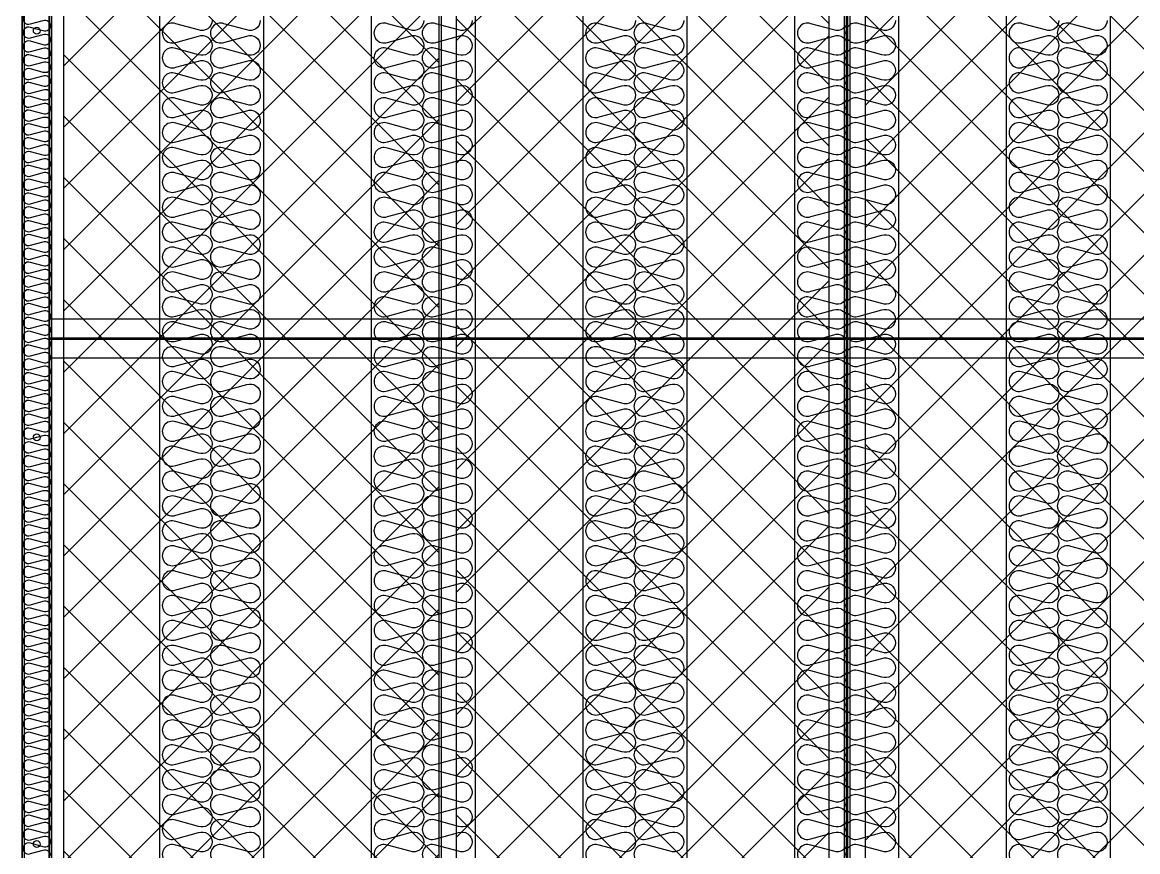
# Model space of a CAD drawing. Header units: millimetres. Extents: x 4398 to 33805, y 3079 to 23874.
# Drawn here: x 23351 to 24960, y 11030 to 12226 of the extents above; entities that cross this region are included whole.
import ezdxf

# ---------------------------------------------------------------- set-up
doc = ezdxf.new("R2010")
doc.units = ezdxf.units.MM
doc.layers.add('SMS', color=220, linetype='Continuous')

# ---------------------------------------------------------------- blocks, each defined once
blk = doc.blocks.new('SP전면')
at = {"color": 7}
for p, q in [((31549.2, -80510.4), (31549.2, -83988.4)), ((31699.2, -80510.4), (31699.2, -83988.4))]:
    blk.add_line(p, q, dxfattribs=at)
at = {"layer": 'SMS', "color": 5}
for points in [[(31625.1, -81648.1, -0.524856), (31605.6, -81661.5), (31572.7, -81652.6, 1.449198), (31572.7, -81679.5), (31605.6, -81670.6, -0.524856), (31625.1, -81684, -0.524856), (31605.6, -81697.4), (31572.7, -81688.5, 1.449198), (31572.7, -81715.4), (31605.6, -81706.5, -0.524856), (31625.1, -81719.9, -0.524856), (31605.6, -81733.4), (31572.7, -81724.5, 1.449198), (31572.7, -81751.3), (31605.6, -81742.4, -0.524856), (31625.1, -81755.8, -0.524856), (31605.6, -81769.3), (31572.7, -81760.4, 1.449198), (31572.7, -81787.2), (31605.6, -81778.3, -0.524856), (31625.1, -81791.7, -0.524856), (31605.6, -81805.2), (31572.7, -81796.3, 1.449198), (31572.7, -81823.1), (31605.6, -81814.2, -0.524856), (31625.1, -81827.7, -0.524856), (31605.6, -81841.1), (31572.7, -81832.2, 1.449198), (31572.7, -81859), (31605.6, -81850.1, -0.524856), (31625.1, -81863.6, -0.524856), (31605.6, -81877), (31572.7, -81868.1, 1.449198), (31572.7, -81895), (31605.6, -81886, -0.524856), (31625.1, -81899.5, -0.524856), (31605.6, -81912.9), (31572.7, -81904, 1.449198), (31572.7, -81930.9), (31605.6, -81922, -0.524856), (31625.1, -81935.4, -0.524856), (31605.6, -81948.8), (31572.7, -81939.9, 1.449198), (31572.7, -81966.8), (31605.6, -81957.9, -0.524856), (31625.1, -81971.3, -0.524856), (31605.6, -81984.7), (31572.7, -81975.8, 1.449198), (31572.7, -82002.7), (31605.6, -81993.8, -0.524856), (31625.1, -82007.2, -0.524856), (31605.6, -82020.6), (31572.7, -82011.7, 1.449198), (31572.7, -82038.6), (31605.6, -82029.7, -0.524856), (31625.1, -82043.1, -0.524856), (31605.6, -82056.5), (31572.7, -82047.6, 1.449198), (31572.7, -82074.5), (31605.6, -82065.6, -0.524856), (31625.1, -82079, -0.524856), (31605.6, -82092.5), (31572.7, -82083.6, 1.449198), (31572.7, -82110.4), (31605.6, -82101.5, -0.524856), (31625.1, -82114.9, -0.524856), (31605.6, -82128.4), (31572.7, -82119.5, 1.449198), (31572.7, -82146.3), (31605.6, -82137.4, -0.524856), (31625.1, -82150.8, -0.524856), (31605.6, -82164.3), (31572.7, -82155.4, 1.449198), (31572.7, -82182.2), (31605.6, -82173.3, -0.524856), (31625.1, -82186.8, -0.524856), (31605.6, -82200.2), (31572.7, -82191.3, 1.449198), (31572.7, -82218.1), (31605.6, -82209.2, -0.524856), (31625.1, -82222.7, -0.524856), (31605.6, -82236.1), (31572.7, -82227.2, 1.449198), (31572.7, -82254.1), (31605.6, -82245.1, -0.524856), (31625.1, -82258.6, -0.524856), (31605.6, -82272), (31572.7, -82263.1, 1.449198), (31572.7, -82290), (31605.6, -82281.1, -0.524856), (31625.1, -82294.5, -0.524856), (31605.6, -82307.9), (31572.7, -82299, 1.449198), (31572.7, -82325.9), (31605.6, -82317, -0.524856), (31625.1, -82330.4, -0.524856), (31605.6, -82343.8), (31572.7, -82334.9, 1.449198), (31572.7, -82361.8), (31605.6, -82352.9, -0.524856), (31625.1, -82366.3, -0.417249), (31610.6, -82380.7)], [(31694.7, -81648.1, -0.524856), (31675.2, -81661.5), (31642.3, -81652.6, 1.449198), (31642.3, -81679.5), (31675.2, -81670.6, -0.524856), (31694.7, -81684, -0.524856), (31675.2, -81697.4), (31642.3, -81688.5, 1.449198), (31642.3, -81715.4), (31675.2, -81706.5, -0.524856), (31694.7, -81719.9, -0.524856), (31675.2, -81733.4), (31642.3, -81724.5, 1.449198), (31642.3, -81751.3), (31675.2, -81742.4, -0.524856), (31694.7, -81755.8, -0.524856), (31675.2, -81769.3), (31642.3, -81760.4, 1.449198), (31642.3, -81787.2), (31675.2, -81778.3, -0.524856), (31694.7, -81791.7, -0.524856), (31675.2, -81805.2), (31642.3, -81796.3, 1.449198), (31642.3, -81823.1), (31675.2, -81814.2, -0.524856), (31694.7, -81827.7, -0.524856), (31675.2, -81841.1), (31642.3, -81832.2, 1.449198), (31642.3, -81859), (31675.2, -81850.1, -0.524856), (31694.7, -81863.6, -0.524856), (31675.2, -81877), (31642.3, -81868.1, 1.449198), (31642.3, -81895), (31675.2, -81886, -0.524856), (31694.7, -81899.5, -0.524856), (31675.2, -81912.9), (31642.3, -81904, 1.449198), (31642.3, -81930.9), (31675.2, -81922, -0.524856), (31694.7, -81935.4, -0.524856), (31675.2, -81948.8), (31642.3, -81939.9, 1.449198), (31642.3, -81966.8), (31675.2, -81957.9, -0.524856), (31694.7, -81971.3, -0.524856), (31675.2, -81984.7), (31642.3, -81975.8, 1.449198), (31642.3, -82002.7), (31675.2, -81993.8, -0.524856), (31694.7, -82007.2, -0.524856), (31675.2, -82020.6), (31642.3, -82011.7, 1.449198), (31642.3, -82038.6), (31675.2, -82029.7, -0.524856), (31694.7, -82043.1, -0.524856), (31675.2, -82056.5), (31642.3, -82047.6, 1.449198), (31642.3, -82074.5), (31675.2, -82065.6, -0.524856), (31694.7, -82079, -0.524856), (31675.2, -82092.5), (31642.3, -82083.6, 1.449198), (31642.3, -82110.4), (31675.2, -82101.5, -0.524856), (31694.7, -82114.9, -0.524856), (31675.2, -82128.4), (31642.3, -82119.5, 1.449198), (31642.3, -82146.3), (31675.2, -82137.4, -0.524856), (31694.7, -82150.8, -0.524856), (31675.2, -82164.3), (31642.3, -82155.4, 1.449198), (31642.3, -82182.2), (31675.2, -82173.3, -0.524856), (31694.7, -82186.8, -0.524856), (31675.2, -82200.2), (31642.3, -82191.3, 1.449198), (31642.3, -82218.1), (31675.2, -82209.2, -0.524856), (31694.7, -82222.7, -0.524856), (31675.2, -82236.1), (31642.3, -82227.2, 1.449198), (31642.3, -82254.1), (31675.2, -82245.1, -0.524856), (31694.7, -82258.6, -0.524856), (31675.2, -82272), (31642.3, -82263.1, 1.449198), (31642.3, -82290), (31675.2, -82281.1, -0.524856), (31694.7, -82294.5, -0.524856), (31675.2, -82307.9), (31642.3, -82299, 1.449198), (31642.3, -82325.9), (31675.2, -82317, -0.524856), (31694.7, -82330.4, -0.524856), (31675.2, -82343.8), (31642.3, -82334.9, 1.449198), (31642.3, -82361.8), (31675.2, -82352.9, -0.524856), (31694.7, -82366.3, -0.417249), (31680.2, -82380.7)], [(31553.7, -82351.9, 0.446849), (31572.7, -82361.8), (31605.6, -82352.9, -0.524856), (31625.1, -82366.3, -0.524856), (31605.6, -82379.7), (31572.7, -82370.8, 1.449198), (31572.7, -82397.7), (31605.6, -82388.8, -0.524856), (31625.1, -82402.2, -0.524856), (31605.6, -82415.6), (31572.7, -82406.7, 1.449198), (31572.7, -82433.6), (31605.6, -82424.7, -0.524856), (31625.1, -82438.1, -0.524856), (31605.6, -82451.6), (31572.7, -82442.7, 1.449198), (31572.7, -82469.5), (31605.6, -82460.6, -0.524856), (31625.1, -82474, -0.524856), (31605.6, -82487.5), (31572.7, -82478.6, 1.449198), (31572.7, -82505.4), (31605.6, -82496.5, -0.524856), (31625.1, -82509.9, -0.524856), (31605.6, -82523.4), (31572.7, -82514.5, 1.449198), (31572.7, -82541.3), (31605.6, -82532.4, -0.524856), (31625.1, -82545.9, -0.524856), (31605.6, -82559.3), (31572.7, -82550.4, 1.449198), (31572.7, -82577.2), (31605.6, -82568.3, -0.524856), (31625.1, -82581.8, -0.524856), (31605.6, -82595.2), (31572.7, -82586.3, 1.449198), (31572.7, -82613.2), (31605.6, -82604.2, -0.524856), (31625.1, -82617.7, -0.524856), (31605.6, -82631.1), (31572.7, -82622.2, 1.449198), (31572.7, -82649.1), (31605.6, -82640.2, -0.524856), (31625.1, -82653.6, -0.524856), (31605.6, -82667), (31572.7, -82658.1, 1.449198), (31572.7, -82685), (31605.6, -82676.1, -0.524856), (31625.1, -82689.5, -0.524856), (31605.6, -82702.9), (31572.7, -82694, 1.449198), (31572.7, -82720.9), (31605.6, -82712, -0.524856), (31625.1, -82725.4, -0.524856), (31605.6, -82738.8), (31572.7, -82729.9, 1.449198), (31572.7, -82756.8), (31605.6, -82747.9, -0.524856), (31625.1, -82761.3, -0.524856), (31605.6, -82774.7), (31572.7, -82765.8, 1.449198), (31572.7, -82792.7), (31605.6, -82783.8, -0.524856), (31625.1, -82797.2, -0.524856), (31605.6, -82810.7), (31572.7, -82801.8, 1.449198), (31572.7, -82828.6), (31605.6, -82819.7, -0.524856), (31625.1, -82833.1, -0.524856), (31605.6, -82846.6), (31572.7, -82837.7, 1.449198), (31572.7, -82864.5)], [(31623.3, -82351.9, 0.446849), (31642.3, -82361.8), (31675.2, -82352.9, -0.524856), (31694.7, -82366.3, -0.524856), (31675.2, -82379.7), (31642.3, -82370.8, 1.449198), (31642.3, -82397.7), (31675.2, -82388.8, -0.524856), (31694.7, -82402.2, -0.524856), (31675.2, -82415.6), (31642.3, -82406.7, 1.449198), (31642.3, -82433.6), (31675.2, -82424.7, -0.524856), (31694.7, -82438.1, -0.524856), (31675.2, -82451.6), (31642.3, -82442.7, 1.449198), (31642.3, -82469.5), (31675.2, -82460.6, -0.524856), (31694.7, -82474, -0.524856), (31675.2, -82487.5), (31642.3, -82478.6, 1.449198), (31642.3, -82505.4), (31675.2, -82496.5, -0.524856), (31694.7, -82509.9, -0.524856), (31675.2, -82523.4), (31642.3, -82514.5, 1.449198), (31642.3, -82541.3), (31675.2, -82532.4, -0.524856), (31694.7, -82545.9, -0.524856), (31675.2, -82559.3), (31642.3, -82550.4, 1.449198), (31642.3, -82577.2), (31675.2, -82568.3, -0.524856), (31694.7, -82581.8, -0.524856), (31675.2, -82595.2), (31642.3, -82586.3, 1.449198), (31642.3, -82613.2), (31675.2, -82604.2, -0.524856), (31694.7, -82617.7, -0.524856), (31675.2, -82631.1), (31642.3, -82622.2, 1.449198), (31642.3, -82649.1), (31675.2, -82640.2, -0.524856), (31694.7, -82653.6, -0.524856), (31675.2, -82667), (31642.3, -82658.1, 1.449198), (31642.3, -82685), (31675.2, -82676.1, -0.524856), (31694.7, -82689.5, -0.524856), (31675.2, -82702.9), (31642.3, -82694, 1.449198), (31642.3, -82720.9), (31675.2, -82712, -0.524856), (31694.7, -82725.4, -0.524856), (31675.2, -82738.8), (31642.3, -82729.9, 1.449198), (31642.3, -82756.8), (31675.2, -82747.9, -0.524856), (31694.7, -82761.3, -0.524856), (31675.2, -82774.7), (31642.3, -82765.8, 1.449198), (31642.3, -82792.7), (31675.2, -82783.8, -0.524856), (31694.7, -82797.2, -0.524856), (31675.2, -82810.7), (31642.3, -82801.8, 1.449198), (31642.3, -82828.6), (31675.2, -82819.7, -0.524856), (31694.7, -82833.1, -0.524856), (31675.2, -82846.6), (31642.3, -82837.7, 1.449198), (31642.3, -82864.5)]]:
    blk.add_lwpolyline(points, format="xyb", dxfattribs=at)
blk = doc.blocks.new('SCR350')
at = {"ltscale": 500}
h = blk.add_hatch(dxfattribs=at)
h.set_pattern_fill('ANSI37', color=251, scale=500)
h.set_pattern_definition([(45, (4149.657, -83199.656), (-44.19417, 44.19417), []), (135, (4149.657, -83199.656), (-44.19417, -44.19417), [])])
h.paths.add_polyline_path([(31952.5, -67155.8), (31410.7, -67155.8), (31410.7, -70588.8), (31952.5, -70588.8)])
h = blk.add_hatch(dxfattribs=at)
h.set_pattern_fill('ANSI37', color=251, scale=500)
h.set_pattern_definition([(45, (4326.657, -83199.656), (-44.19417, 44.19417), []), (135, (4326.657, -83199.656), (-44.19417, -44.19417), [])])
h.paths.add_polyline_path([(32515.1, -67155.8), (31977.5, -67155.8), (31977.5, -70588.8), (32515.1, -70588.8)])
h = blk.add_hatch(dxfattribs=at)
h.set_pattern_fill('ANSI37', color=251, scale=500)
h.set_pattern_definition([(45, (4125.66, -83199.656), (-44.19417, 44.19417), []), (135, (4125.66, -83199.656), (-44.19417, -44.19417), [])])
h.paths.add_polyline_path([(32567.4, -70588.8), (33136.3, -70588.8), (33136.3, -67155.8), (32567.4, -67155.8)])
at = {"color": 251, "ltscale": 500}
for p, q in [((31354.2, -67094.3), (31354.2, -70650.3)), ((32540.2, -67094.3), (32540.2, -70650.3)), ((32542.2, -67094.3), (32542.2, -70650.3)), ((31390.7, -67130.8), (31390.7, -70613.8)), ((31393.2, -67133.3), (31393.2, -70611.3)), ((31410.7, -67133.3), (31410.7, -70611.3)), ((32515.1, -67133.3), (32515.1, -70611.3)), ((32537.1, -67133.3), (32537.1, -70611.3)), ((32545.4, -67133.3), (32545.4, -70611.3)), ((32567.4, -67133.3), (32567.4, -70611.3)), ((31952.5, -67155.8), (31952.5, -70588.8)), ((31955.5, -67155.8), (31955.5, -70588.8)), ((31977.5, -67155.8), (31977.5, -70588.8))]:
    blk.add_line(p, q, dxfattribs=at)
for centre in [(31372.2, -68285.6), (31372.2, -68872.3), (31372.2, -69459)]:
    blk.add_circle(centre, 5, dxfattribs=at)
blk = doc.blocks.new('2')
for p, q in [((23350.6, 13408.4), (23350.6, 9808.4)), ((23350.6, 13052), (23350.6, 10264.7)), ((23388.8, 13052), (23388.8, 10264.7)), ((23388.8, 11798.3), (26912.3, 11798.3)), ((23388.8, 11771), (26912.3, 11771)), ((23388.8, 11769.2), (26912.3, 11769.2)), ((23388.8, 11742), (26912.3, 11742))]:
    blk.add_line(p, q)
at = {"color": 7}
for p, q in [((23350.6, 13408.4), (23350.6, 9808.4)), ((23392.6, 13408.4), (23392.6, 9888.4))]:
    blk.add_line(p, q, dxfattribs=at)
at = {"ltscale": 500}
blk.add_line((23350.6, 9808.3), (23350.6, 13117.4), dxfattribs=at)
at = {"layer": 'SMS', "color": 5}
for points in [[(23362.4, 12238.8, 1.449198), (23362.4, 12223.8), (23380.6, 12228.8, -0.524856), (23391.4, 12221.3, -0.524856), (23380.6, 12213.9), (23362.4, 12218.8, 1.449198), (23362.4, 12203.9), (23380.6, 12208.8, -0.524856), (23391.4, 12201.4, -0.524856), (23380.6, 12193.9), (23362.4, 12198.9, 1.449198), (23362.4, 12183.9), (23380.6, 12188.9, -0.524856), (23391.4, 12181.4, -0.524856), (23380.6, 12174), (23362.4, 12178.9, 1.449198), (23362.4, 12164), (23380.6, 12168.9, -0.524856), (23391.4, 12161.5, -0.524856), (23380.6, 12154), (23362.4, 12159, 1.449198), (23362.4, 12144), (23380.6, 12149, -0.524856), (23391.4, 12141.5, -0.524856), (23380.6, 12134.1), (23362.4, 12139, 1.449198), (23362.4, 12124.1), (23380.6, 12129, -0.524856), (23391.4, 12121.6, -0.524856), (23380.6, 12114.1), (23362.4, 12119.1, 1.449198), (23362.4, 12104.1), (23380.6, 12109.1, -0.524856), (23391.4, 12101.6, -0.524856), (23380.6, 12094.2), (23362.4, 12099.1, 1.449198), (23362.4, 12084.2), (23380.6, 12089.1, -0.524856), (23391.4, 12081.7, -0.524856), (23380.6, 12074.2), (23362.4, 12079.2, 1.449198), (23362.4, 12064.2), (23380.6, 12069.2, -0.524856), (23391.4, 12061.7, -0.524856), (23380.6, 12054.3), (23362.4, 12059.2, 1.449198), (23362.4, 12044.3), (23380.6, 12049.2, -0.524856), (23391.4, 12041.8, -0.524856), (23380.6, 12034.3), (23362.4, 12039.3, 1.449198), (23362.4, 12024.3), (23380.6, 12029.3, -0.524856), (23391.4, 12021.8, -0.524856), (23380.6, 12014.4), (23362.4, 12019.3, 1.449198), (23362.4, 12004.4), (23380.6, 12009.3, -0.524856), (23391.4, 12001.9, -0.524856), (23380.6, 11994.4), (23362.4, 11999.4, 1.449198), (23362.4, 11984.4), (23380.6, 11989.4, -0.524856), (23391.4, 11981.9, -0.524856), (23380.6, 11974.5), (23362.4, 11979.4, 1.449198), (23362.4, 11964.5), (23380.6, 11969.4, -0.524856), (23391.4, 11962, -0.524856), (23380.6, 11954.5), (23362.4, 11959.5, 1.449198), (23362.4, 11944.5), (23380.6, 11949.5, -0.524856), (23391.4, 11942, -0.524856), (23380.6, 11934.6), (23362.4, 11939.5, 1.449198), (23362.4, 11924.6), (23380.6, 11929.5, -0.524856), (23391.4, 11922.1, -0.524856), (23380.6, 11914.6), (23362.4, 11919.6, 1.449198), (23362.4, 11904.6), (23380.6, 11909.6, -0.524856), (23391.4, 11902.1, -0.524856), (23380.6, 11894.7), (23362.4, 11899.6, 1.449198), (23362.4, 11884.7), (23380.6, 11889.6, -0.524856), (23391.4, 11882.2, -0.524856), (23380.6, 11874.7), (23362.4, 11879.7, 1.449198), (23362.4, 11864.7), (23380.6, 11869.7, -0.524856), (23391.4, 11862.2, -0.524856), (23380.6, 11854.8), (23362.4, 11859.7, 1.449198), (23362.4, 11844.8), (23380.6, 11849.7, -0.524856), (23391.4, 11842.3, -0.524856), (23380.6, 11834.8), (23362.4, 11839.8, 1.449198), (23362.4, 11824.8), (23380.6, 11829.8, -0.524856), (23391.4, 11822.3, -0.524856), (23380.6, 11814.9), (23362.4, 11819.8, 1.449198), (23362.4, 11804.9), (23380.6, 11809.8, -0.524856), (23391.4, 11802.4, -0.524856), (23380.6, 11794.9), (23362.4, 11799.9, 1.449198), (23362.4, 11784.9), (23380.6, 11789.9, -0.524856), (23391.4, 11782.4, -0.524856), (23380.6, 11775), (23362.4, 11779.9, 1.449198), (23362.4, 11765), (23380.6, 11769.9, -0.524856), (23391.4, 11762.5, -0.524856), (23380.6, 11755), (23362.4, 11760, 1.449198), (23362.4, 11745), (23380.6, 11750, -0.524856), (23391.4, 11742.5, -0.524856), (23380.6, 11735.1), (23362.4, 11740, 1.449198), (23362.4, 11725.1), (23380.6, 11730, -0.524856), (23391.4, 11722.6, -0.524856), (23380.6, 11715.1), (23362.4, 11720.1, 1.449198), (23362.4, 11705.1), (23380.6, 11710.1, -0.524856), (23391.4, 11702.6, -0.524856), (23380.6, 11695.2), (23362.4, 11700.1, 1.449198), (23362.4, 11685.2), (23380.6, 11690.1, -0.524856), (23391.4, 11682.7, -0.524856), (23380.6, 11675.2), (23362.4, 11680.2, 1.449198), (23362.4, 11665.2), (23380.6, 11670.2, -0.524856), (23391.4, 11662.7, -0.417249), (23383.4, 11654.7)], [(23351.8, 11670.7, 0.446849), (23362.4, 11665.2), (23380.6, 11670.2, -0.524856), (23391.4, 11662.7, -0.524856), (23380.6, 11655.3), (23362.4, 11660.2, 1.449198), (23362.4, 11645.3), (23380.6, 11650.2, -0.524856), (23391.4, 11642.8, -0.524856), (23380.6, 11635.3), (23362.4, 11640.3, 1.449198), (23362.4, 11625.3), (23380.6, 11630.3, -0.524856), (23391.4, 11622.8, -0.524856), (23380.6, 11615.4), (23362.4, 11620.3, 1.449198), (23362.4, 11605.4), (23380.6, 11610.3, -0.524856), (23391.4, 11602.9, -0.524856), (23380.6, 11595.4), (23362.4, 11600.4, 1.449198), (23362.4, 11585.4), (23380.6, 11590.4, -0.524856), (23391.4, 11582.9, -0.524856), (23380.6, 11575.5), (23362.4, 11580.4, 1.449198), (23362.4, 11565.5), (23380.6, 11570.4, -0.524856), (23391.4, 11563, -0.524856), (23380.6, 11555.5), (23362.4, 11560.5, 1.449198), (23362.4, 11545.5), (23380.6, 11550.5, -0.524856), (23391.4, 11543, -0.524856), (23380.6, 11535.6), (23362.4, 11540.5, 1.449198), (23362.4, 11525.6), (23380.6, 11530.5, -0.524856), (23391.4, 11523.1, -0.524856), (23380.6, 11515.6), (23362.4, 11520.6, 1.449198), (23362.4, 11505.6), (23380.6, 11510.6, -0.524856), (23391.4, 11503.1, -0.524856), (23380.6, 11495.7), (23362.4, 11500.6, 1.449198), (23362.4, 11485.7), (23380.6, 11490.6, -0.524856), (23391.4, 11483.2, -0.524856), (23380.6, 11475.7), (23362.4, 11480.7, 1.449198), (23362.4, 11465.7), (23380.6, 11470.7, -0.524856), (23391.4, 11463.2, -0.524856), (23380.6, 11455.8), (23362.4, 11460.7, 1.449198), (23362.4, 11445.8), (23380.6, 11450.7, -0.524856), (23391.4, 11443.3, -0.524856), (23380.6, 11435.8), (23362.4, 11440.8, 1.449198), (23362.4, 11425.8), (23380.6, 11430.8, -0.524856), (23391.4, 11423.3, -0.524856), (23380.6, 11415.9), (23362.4, 11420.8, 1.449198), (23362.4, 11405.9), (23380.6, 11410.8, -0.524856), (23391.4, 11403.4, -0.524856), (23380.6, 11395.9), (23362.4, 11400.9, 1.449198), (23362.4, 11385.9), (23380.6, 11390.9, -0.524856), (23391.4, 11383.4, -0.524856), (23380.6, 11376), (23362.4, 11380.9, 1.449198), (23362.4, 11366), (23380.6, 11370.9, -0.524856), (23391.4, 11363.5, -0.524856), (23380.6, 11356), (23362.4, 11361, 1.449198), (23362.4, 11346), (23380.6, 11351, -0.524856), (23391.4, 11343.5, -0.524856), (23380.6, 11336.1), (23362.4, 11341, 1.449198), (23362.4, 11326.1), (23380.6, 11331, -0.524856), (23391.4, 11323.6, -0.524856), (23380.6, 11316.1), (23362.4, 11321.1, 1.449198), (23362.4, 11306.1), (23380.6, 11311.1, -0.524856), (23391.4, 11303.6, -0.524856), (23380.6, 11296.2), (23362.4, 11301.1, 1.449198), (23362.4, 11286.2), (23380.6, 11291.1, -0.524856), (23391.4, 11283.7, -0.524856), (23380.6, 11276.2), (23362.4, 11281.2, 1.449198), (23362.4, 11266.2), (23380.6, 11271.2, -0.524856), (23391.4, 11263.7, -0.524856), (23380.6, 11256.3), (23362.4, 11261.2, 1.449198), (23362.4, 11246.3), (23380.6, 11251.2, -0.524856), (23391.4, 11243.8, -0.524856), (23380.6, 11236.3), (23362.4, 11241.3, 1.449198), (23362.4, 11226.3), (23380.6, 11231.3, -0.524856), (23391.4, 11223.8, -0.524856), (23380.6, 11216.4), (23362.4, 11221.3, 1.449198), (23362.4, 11206.4), (23380.6, 11211.3, -0.524856), (23391.4, 11203.9, -0.524856), (23380.6, 11196.4), (23362.4, 11201.4, 1.449198), (23362.4, 11186.4), (23380.6, 11191.4, -0.524856), (23391.4, 11183.9, -0.524856), (23380.6, 11176.5), (23362.4, 11181.4, 1.449198), (23362.4, 11166.5), (23380.6, 11171.4, -0.524856), (23391.4, 11164, -0.524856), (23380.6, 11156.5), (23362.4, 11161.5, 1.449198), (23362.4, 11146.5), (23380.6, 11151.5, -0.524856), (23391.4, 11144, -0.524856), (23380.6, 11136.6), (23362.4, 11141.5, 1.449198), (23362.4, 11126.6), (23380.6, 11131.5, -0.524856), (23391.4, 11124.1, -0.524856), (23380.6, 11116.6), (23362.4, 11121.6, 1.449198), (23362.4, 11106.6), (23380.6, 11111.6, -0.524856), (23391.4, 11104.1, -0.524856), (23380.6, 11096.7), (23362.4, 11101.6, 1.449198), (23362.4, 11086.7), (23380.6, 11091.6, -0.524856), (23391.4, 11084.2, -0.417249), (23383.4, 11076.2)], [(23351.8, 11092.2, 0.446849), (23362.4, 11086.7), (23380.6, 11091.6, -0.524856), (23391.4, 11084.2, -0.524856), (23380.6, 11076.7), (23362.4, 11081.7, 1.449198), (23362.4, 11066.7), (23380.6, 11071.7, -0.524856), (23391.4, 11064.2, -0.524856), (23380.6, 11056.8), (23362.4, 11061.7, 1.449198), (23362.4, 11046.8), (23380.6, 11051.7, -0.524856), (23391.4, 11044.3, -0.524856), (23380.6, 11036.8), (23362.4, 11041.8, 1.449198), (23362.4, 11026.8), (23380.6, 11031.8, -0.524856), (23391.4, 11024.3, -0.524856)]]:
    blk.add_lwpolyline(points, format="xyb", dxfattribs=at)
for name, p in [('SCR350', (-8000.7, 80499.7)), ('SP전면', (-8000.7, 93876.8)), ('SP전면', (-7695.2, 93876.8)), ('SP전면', (-7389.7, 93876.8)), ('SP전면', (-7084.2, 93876.8)), ('SP전면', (-6778.7, 93876.8))]:
    blk.add_blockref(name, p)

msp = doc.modelspace()

# ---------------------------------------------------------------- block references
msp.add_blockref('2', (0, 0))

doc.saveas('drawing.dxf')
